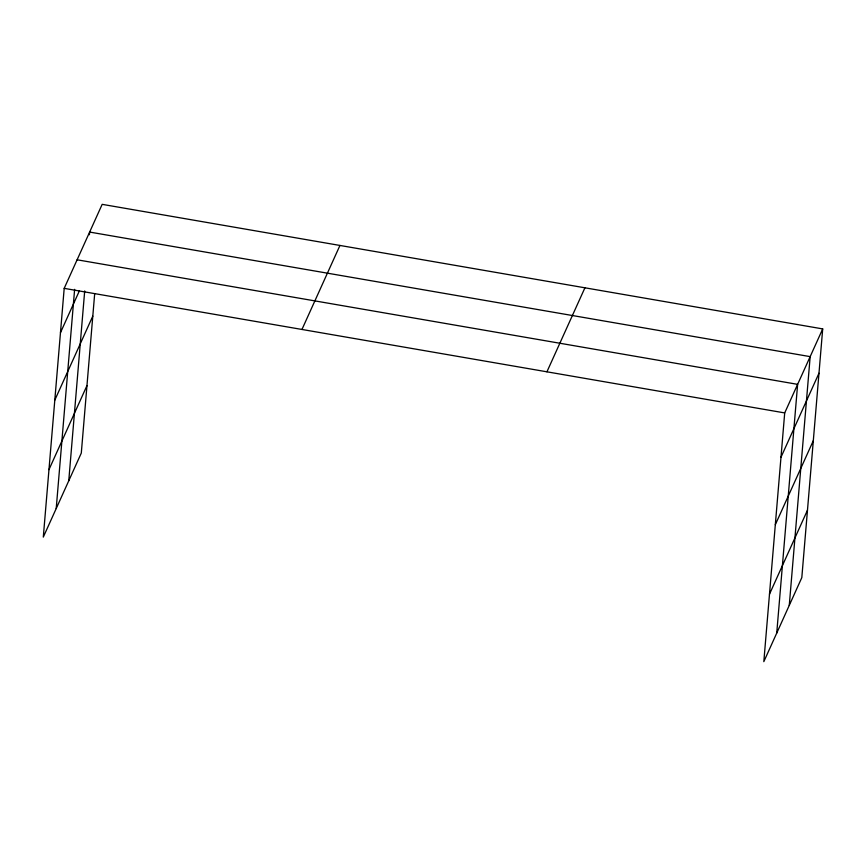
<?xml version="1.0" encoding="UTF-8"?>
<svg xmlns="http://www.w3.org/2000/svg" width="866" height="866" viewBox="0 0 866 866"><rect width="100%" height="100%" fill="white"/><g stroke="black" fill="none" stroke-linecap="round" stroke-linejoin="round"><path stroke-width="1.3" d="M822.7 328.907L784.704 412.92L763.823 661.656L801.808 577.644L822.7 328.907L102.177 204.344L64.192 288.356L43.3 537.093L81.296 453.08L94.686 293.65M56.214 508.537L74.628 289.341M68.76 480.803L84.695 290.944M89.414 234.751L89.642 232.066L810.165 356.63L789.272 605.366M776.737 633.089L797.629 384.352L77.106 259.789M60.468 332.685L79.38 290.868M54.796 400.146L92.792 316.133M48.961 469.643L86.957 385.63M301.963 329.459L339.948 245.446M546.933 371.806L584.929 287.804M780.98 457.248L818.976 373.235M775.319 524.699L813.315 440.686M769.484 594.195L807.48 510.193M64.192 288.356L784.704 412.92"/></g></svg>
